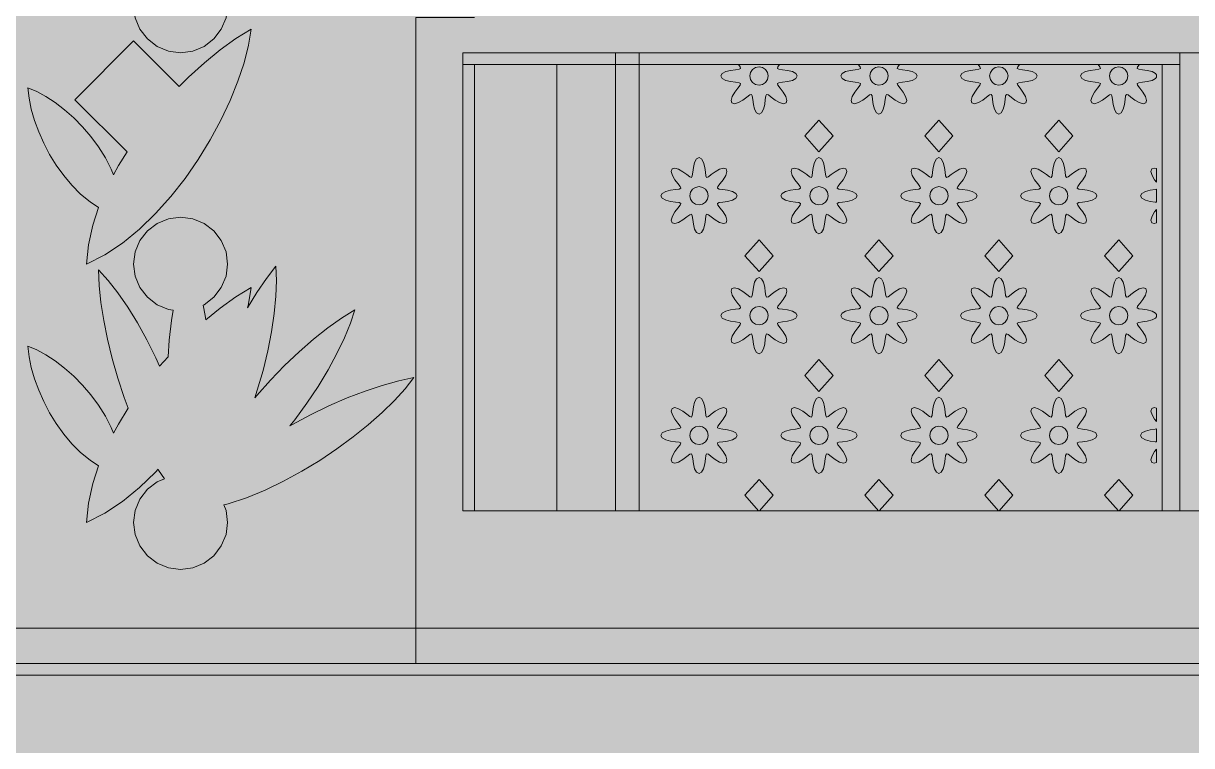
# Model space of a CAD drawing. Header units: millimetres. Extents: x -2000 to 16000, y -1200 to 12411.
# Drawn here: x 1460 to 2977, y 3527 to 4466 of the extents above; entities that cross this region are included whole.
import ezdxf

# ---------------------------------------------------------------- set-up
doc = ezdxf.new("R2010")
doc.units = ezdxf.units.MM
for name, color, linetype, lineweight, true_color in [('00_WHITE_BACKGROUND', 7, 'Continuous', 18, 0xffffff), ('02_CORNICES', 7, 'Continuous', 18, 0x000000), ('03_FRAMES_DOORS', 7, 'Continuous', 18, 0x000000), ('06_ORNAMENT', 7, 'Continuous', 18, 0x000000), ('07_RAILINGS', 7, 'Continuous', 18, 0x000000)]:
    doc.layers.add(name, color=color, linetype=linetype, lineweight=lineweight, true_color=true_color)

msp = doc.modelspace()

# ---------------------------------------------------------------- linework, layer by layer
at = {"layer": '00_WHITE_BACKGROUND', "lineweight": 18, "true_color": 0xffffff}
msp.add_solid([(-2000, -1200), (16000, -1200), (-2000, 12410.687), (16000, 12410.687)], dxfattribs=at)
at = {"layer": '02_CORNICES', "color": 7, "lineweight": 18, "true_color": 0x000000}
for points in [[(1389.313, 3679.3893), (1969.4656, 3679.3893), (3984.7328, 3679.3893), (4564.8855, 3679.3893)], [(5114.5038, 3633.5878), (5114.5038, 3618.3206), (854.9618, 3618.3206), (854.9618, 3633.5878)], [(1389.313, 3633.5878), (1969.4656, 3633.5878), (3984.7328, 3633.5878), (4564.8855, 3633.5878)]]:
    msp.add_lwpolyline(points, dxfattribs=at)
at = {"layer": '03_FRAMES_DOORS', "color": 7, "lineweight": 18, "true_color": 0x000000}
for points in [[(2045.8015, 4412.2137), (2045.8015, 3832.0611)], [(2152.6718, 4412.2137), (2152.6718, 3832.0611)], [(2388.4427, 4412.2137), (2259.542, 4412.2137)], [(2544.1679, 4412.2137), (2442.0916, 4412.2137)], [(2699.8931, 4412.2137), (2597.8168, 4412.2137)], [(2938.9313, 4412.2137), (2909.2672, 4412.2137), (2855.6183, 4412.2137), (2753.542, 4412.2137)], [(2961.8321, 4412.2137), (2938.9313, 4412.2137)], [(2938.9313, 4412.2137), (2938.9313, 3832.0611)]]:
    msp.add_lwpolyline(points, dxfattribs=at)
at = {"layer": '06_ORNAMENT', "color": 7, "lineweight": 18, "true_color": 0x000000}
for points in [[(1603.0534, 4488.5496), (1605.1298, 4472.7481), (1611.2366, 4458.0153), (1620.9466, 4445.374), (1633.5878, 4435.6641), (1648.3206, 4429.5573), (1664.1221, 4427.4809), (1679.9237, 4429.5573), (1694.6565, 4435.6641), (1707.2977, 4445.374), (1717.0076, 4458.0153), (1723.1145, 4472.7481), (1725.1908, 4488.5496), (1723.1145, 4504.3511), (1717.0076, 4519.084), (1707.2977, 4531.7252), (1694.6565, 4541.4351), (1679.9237, 4547.542), (1664.1221, 4549.6183), (1648.3206, 4547.542), (1633.5878, 4541.4351), (1620.9466, 4531.7252), (1611.2366, 4519.084), (1605.1298, 4504.3511)], [(1465.6489, 4381.6794), (1467.2977, 4368.229), (1470.2595, 4354.0916), (1474.458, 4339.5115), (1479.8473, 4324.7023), (1486.3664, 4309.8931), (1493.9847, 4295.2977), (1502.6412, 4281.1603), (1512.2748, 4267.7099), (1522.855, 4255.145), (1534.2901, 4243.7099), (1546.5649, 4233.6183), (1557.6794, 4226.3664), (1550.0458, 4203.5115), (1544.3817, 4177.8626), (1541.9847, 4152.6718), (1565.7252, 4164.8092), (1588.6718, 4180.0458), (1610.7176, 4198), (1631.7099, 4218.2595), (1651.542, 4240.4122), (1670.0611, 4264.0458), (1687.145, 4288.7786), (1702.687, 4314.1679), (1716.5191, 4339.8321), (1728.5191, 4365.374), (1738.5802, 4390.3664), (1746.5496, 4414.3969), (1752.3053, 4437.084), (1755.7252, 4458.0153), (1735.9847, 4445.8626), (1715.6489, 4431.2672), (1695.0229, 4414.458), (1674.4275, 4395.6794), (1662.3664, 4383.4351), (1603.0534, 4442.7481), (1526.7176, 4366.4122), (1594.5649, 4298.5649), (1583.4504, 4280.687), (1577.084, 4268.687), (1574.0458, 4276.2137), (1566.4275, 4291.0076), (1557.5267, 4305.1908), (1547.5878, 4318.6565), (1536.7786, 4331.2824), (1525.3282, 4342.9008), (1513.4504, 4353.4198), (1501.3282, 4362.6718), (1489.1908, 4370.5649), (1477.2214, 4376.9466)], [(2365.6489, 4397.2061), (2367.3435, 4394.0611), (2371.9695, 4391.5115), (2378.2748, 4389.8473), (2384.5954, 4388.9771), (2389.3282, 4388.3969), (2391.4351, 4387.3282), (2390.7023, 4385.084), (2387.771, 4381.3282), (2383.9084, 4376.2595), (2380.626, 4370.626), (2379.1603, 4365.542), (2380.1832, 4362.1221), (2383.6031, 4361.0992), (2388.687, 4362.5649), (2394.3206, 4365.8473), (2399.3893, 4369.6947), (2403.145, 4372.626), (2405.3893, 4373.3588), (2406.458, 4371.2672), (2407.0534, 4366.5344), (2407.9084, 4360.2137), (2409.5725, 4353.9084), (2412.1221, 4349.2824), (2415.2672, 4347.5878), (2418.4122, 4349.2824), (2420.9618, 4353.9084), (2422.626, 4360.2137), (2423.4809, 4366.5344), (2424.0763, 4371.2672), (2425.145, 4373.3588), (2427.3893, 4372.626), (2431.145, 4369.6947), (2436.2137, 4365.8473), (2441.8473, 4362.5649), (2446.9313, 4361.0992), (2450.3511, 4362.1221), (2451.374, 4365.542), (2449.9084, 4370.626), (2446.626, 4376.2595), (2442.7634, 4381.3282), (2439.8321, 4385.084), (2439.0992, 4387.3282), (2441.2061, 4388.3969), (2445.9389, 4388.9771), (2452.2595, 4389.8473), (2458.5649, 4391.5115), (2463.1908, 4394.0611), (2464.8855, 4397.2061), (2463.1908, 4400.3511), (2458.5649, 4402.9008), (2452.2595, 4404.5649), (2445.9389, 4405.4198), (2441.2061, 4406.0153), (2439.0992, 4407.084), (2439.8321, 4409.3282), (2442.0916, 4412.2137), (2388.4427, 4412.2137), (2390.7023, 4409.3282), (2391.4351, 4407.084), (2389.3282, 4406.0153), (2384.5954, 4405.4198), (2378.2748, 4404.5649), (2371.9695, 4402.9008), (2367.3435, 4400.3511)], [(2403.3588, 4397.2061), (2404.2595, 4392.6412), (2406.8397, 4388.7786), (2410.7176, 4386.1985), (2415.2672, 4385.2977), (2419.8168, 4386.1985), (2423.6947, 4388.7786), (2426.2748, 4392.6412), (2427.1756, 4397.2061), (2426.2748, 4401.7557), (2423.6947, 4405.6183), (2419.8168, 4408.1985), (2415.2672, 4409.1145), (2410.7176, 4408.1985), (2406.8397, 4405.6183), (2404.2595, 4401.7557)], [(2521.374, 4397.2061), (2523.0687, 4394.0611), (2527.6947, 4391.5115), (2534, 4389.8473), (2540.3206, 4388.9771), (2545.0534, 4388.3969), (2547.1603, 4387.3282), (2546.4275, 4385.084), (2543.4962, 4381.3282), (2539.6336, 4376.2595), (2536.3511, 4370.626), (2534.8855, 4365.542), (2535.9084, 4362.1221), (2539.3282, 4361.0992), (2544.4122, 4362.5649), (2550.0458, 4365.8473), (2555.1145, 4369.6947), (2558.8702, 4372.626), (2561.1145, 4373.3588), (2562.1832, 4371.2672), (2562.7786, 4366.5344), (2563.6336, 4360.2137), (2565.2977, 4353.9084), (2567.8473, 4349.2824), (2570.9924, 4347.5878), (2574.1374, 4349.2824), (2576.687, 4353.9084), (2578.3511, 4360.2137), (2579.2061, 4366.5344), (2579.8015, 4371.2672), (2580.8702, 4373.3588), (2583.1145, 4372.626), (2586.8702, 4369.6947), (2591.9389, 4365.8473), (2597.5725, 4362.5649), (2602.6565, 4361.0992), (2606.0763, 4362.1221), (2607.0992, 4365.542), (2605.6336, 4370.626), (2602.3511, 4376.2595), (2598.4885, 4381.3282), (2595.5573, 4385.084), (2594.8244, 4387.3282), (2596.9313, 4388.3969), (2601.6641, 4388.9771), (2607.9847, 4389.8473), (2614.2901, 4391.5115), (2618.916, 4394.0611), (2620.6107, 4397.2061), (2618.916, 4400.3511), (2614.2901, 4402.9008), (2607.9847, 4404.5649), (2601.6641, 4405.4198), (2596.9313, 4406.0153), (2594.8244, 4407.084), (2595.5573, 4409.3282), (2597.8168, 4412.2137), (2544.1679, 4412.2137), (2546.4275, 4409.3282), (2547.1603, 4407.084), (2545.0534, 4406.0153), (2540.3206, 4405.4198), (2534, 4404.5649), (2527.6947, 4402.9008), (2523.0687, 4400.3511)], [(2559.084, 4397.2061), (2559.9847, 4392.6412), (2562.5649, 4388.7786), (2566.4427, 4386.1985), (2570.9924, 4385.2977), (2575.542, 4386.1985), (2579.4198, 4388.7786), (2582, 4392.6412), (2582.9008, 4397.2061), (2582, 4401.7557), (2579.4198, 4405.6183), (2575.542, 4408.1985), (2570.9924, 4409.1145), (2566.4427, 4408.1985), (2562.5649, 4405.6183), (2559.9847, 4401.7557)], [(2677.0992, 4397.2061), (2678.7939, 4394.0611), (2683.4198, 4391.5115), (2689.7252, 4389.8473), (2696.0458, 4388.9771), (2700.7786, 4388.3969), (2702.8855, 4387.3282), (2702.1527, 4385.084), (2699.2214, 4381.3282), (2695.3588, 4376.2595), (2692.0763, 4370.626), (2690.6107, 4365.542), (2691.6336, 4362.1221), (2695.0534, 4361.0992), (2700.1374, 4362.5649), (2705.771, 4365.8473), (2710.8397, 4369.6947), (2714.5954, 4372.626), (2716.8397, 4373.3588), (2717.9084, 4371.2672), (2718.5038, 4366.5344), (2719.3588, 4360.2137), (2721.0229, 4353.9084), (2723.5725, 4349.2824), (2726.7176, 4347.5878), (2729.8626, 4349.2824), (2732.4122, 4353.9084), (2734.0763, 4360.2137), (2734.9313, 4366.5344), (2735.5267, 4371.2672), (2736.5954, 4373.3588), (2738.8397, 4372.626), (2742.5954, 4369.6947), (2747.6641, 4365.8473), (2753.2977, 4362.5649), (2758.3817, 4361.0992), (2761.8015, 4362.1221), (2762.8244, 4365.542), (2761.3588, 4370.626), (2758.0763, 4376.2595), (2754.2137, 4381.3282), (2751.2824, 4385.084), (2750.5496, 4387.3282), (2752.6565, 4388.3969), (2757.3893, 4388.9771), (2763.7099, 4389.8473), (2770.0153, 4391.5115), (2774.6412, 4394.0611), (2776.3359, 4397.2061), (2774.6412, 4400.3511), (2770.0153, 4402.9008), (2763.7099, 4404.5649), (2757.3893, 4405.4198), (2752.6565, 4406.0153), (2750.5496, 4407.084), (2751.2824, 4409.3282), (2753.542, 4412.2137), (2699.8931, 4412.2137), (2702.1527, 4409.3282), (2702.8855, 4407.084), (2700.7786, 4406.0153), (2696.0458, 4405.4198), (2689.7252, 4404.5649), (2683.4198, 4402.9008), (2678.7939, 4400.3511)], [(2714.8092, 4397.2061), (2715.7099, 4392.6412), (2718.2901, 4388.7786), (2722.1679, 4386.1985), (2726.7176, 4385.2977), (2731.2672, 4386.1985), (2735.145, 4388.7786), (2737.7252, 4392.6412), (2738.626, 4397.2061), (2737.7252, 4401.7557), (2735.145, 4405.6183), (2731.2672, 4408.1985), (2726.7176, 4409.1145), (2722.1679, 4408.1985), (2718.2901, 4405.6183), (2715.7099, 4401.7557)], [(2870.5344, 4397.2061), (2871.4351, 4392.6412), (2874.0153, 4388.7786), (2877.8931, 4386.1985), (2882.4427, 4385.2977), (2886.9924, 4386.1985), (2890.8702, 4388.7786), (2893.4504, 4392.6412), (2894.3511, 4397.2061), (2893.4504, 4401.7557), (2890.8702, 4405.6183), (2886.9924, 4408.1985), (2882.4427, 4409.1145), (2877.8931, 4408.1985), (2874.0153, 4405.6183), (2871.4351, 4401.7557)], [(2474.8092, 4319.3435), (2493.1298, 4298.7328), (2511.4504, 4319.3435), (2493.1298, 4339.9542)], [(2630.5344, 4319.3435), (2648.855, 4298.7328), (2667.1756, 4319.3435), (2648.855, 4339.9542)], [(2786.2595, 4319.3435), (2804.5802, 4298.7328), (2822.9008, 4319.3435), (2804.5802, 4339.9542)], [(2287.7863, 4241.4809), (2289.4809, 4238.3359), (2294.1069, 4235.7863), (2300.4122, 4234.1221), (2306.7328, 4233.2519), (2311.4656, 4232.6718), (2313.5725, 4231.6031), (2312.8397, 4229.3588), (2309.9084, 4225.6031), (2306.0458, 4220.5344), (2302.7634, 4214.9008), (2301.2977, 4209.8168), (2302.3206, 4206.3969), (2305.7405, 4205.374), (2310.8244, 4206.8397), (2316.458, 4210.1221), (2321.5267, 4213.9695), (2325.2824, 4216.9008), (2327.5267, 4217.6336), (2328.5954, 4215.542), (2329.1908, 4210.8092), (2330.0458, 4204.4885), (2331.7099, 4198.1832), (2334.2595, 4193.5573), (2337.4046, 4191.8626), (2340.5496, 4193.5573), (2343.0992, 4198.1832), (2344.7634, 4204.4885), (2345.6183, 4210.8092), (2346.2137, 4215.542), (2347.2824, 4217.6336), (2349.5267, 4216.9008), (2353.2824, 4213.9695), (2358.3511, 4210.1221), (2363.9847, 4206.8397), (2369.0687, 4205.374), (2372.4885, 4206.3969), (2373.5115, 4209.8168), (2372.0458, 4214.9008), (2368.7634, 4220.5344), (2364.9008, 4225.6031), (2361.9695, 4229.3588), (2361.2366, 4231.6031), (2363.3435, 4232.6718), (2368.0763, 4233.2519), (2374.3969, 4234.1221), (2380.7023, 4235.7863), (2385.3282, 4238.3359), (2387.0229, 4241.4809), (2385.3282, 4244.626), (2380.7023, 4247.1756), (2374.3969, 4248.8397), (2368.0763, 4249.6947), (2363.3435, 4250.2901), (2361.2366, 4251.3588), (2361.9695, 4253.6031), (2364.9008, 4257.3588), (2368.7634, 4262.4275), (2372.0458, 4268.0611), (2373.5115, 4273.145), (2372.4885, 4276.5649), (2369.0687, 4277.5878), (2363.9847, 4276.1221), (2358.3511, 4272.8397), (2353.2824, 4268.9771), (2349.5267, 4266.0458), (2347.2824, 4265.313), (2346.2137, 4267.4198), (2345.6183, 4272.1527), (2344.7634, 4278.458), (2343.0992, 4284.7634), (2340.5496, 4289.4046), (2337.4046, 4291.0992), (2334.2595, 4289.4046), (2331.7099, 4284.7634), (2330.0458, 4278.458), (2329.1908, 4272.1527), (2328.5954, 4267.4198), (2327.5267, 4265.313), (2325.2824, 4266.0458), (2321.5267, 4268.9771), (2316.458, 4272.8397), (2310.8244, 4276.1221), (2305.7405, 4277.5878), (2302.3206, 4276.5649), (2301.2977, 4273.145), (2302.7634, 4268.0611), (2306.0458, 4262.4275), (2309.9084, 4257.3588), (2312.8397, 4253.6031), (2313.5725, 4251.3588), (2311.4656, 4250.2901), (2306.7328, 4249.6947), (2300.4122, 4248.8397), (2294.1069, 4247.1756), (2289.4809, 4244.626)], [(2443.5115, 4241.4809), (2445.2061, 4238.3359), (2449.8321, 4235.7863), (2456.1374, 4234.1221), (2462.458, 4233.2519), (2467.1908, 4232.6718), (2469.2977, 4231.6031), (2468.5649, 4229.3588), (2465.6336, 4225.6031), (2461.771, 4220.5344), (2458.4885, 4214.9008), (2457.0229, 4209.8168), (2458.0458, 4206.3969), (2461.4656, 4205.374), (2466.5496, 4206.8397), (2472.1832, 4210.1221), (2477.2519, 4213.9695), (2481.0076, 4216.9008), (2483.2519, 4217.6336), (2484.3206, 4215.542), (2484.916, 4210.8092), (2485.771, 4204.4885), (2487.4351, 4198.1832), (2489.9847, 4193.5573), (2493.1298, 4191.8626), (2496.2748, 4193.5573), (2498.8244, 4198.1832), (2500.4885, 4204.4885), (2501.3435, 4210.8092), (2501.9389, 4215.542), (2503.0076, 4217.6336), (2505.2519, 4216.9008), (2509.0076, 4213.9695), (2514.0763, 4210.1221), (2519.7099, 4206.8397), (2524.7939, 4205.374), (2528.2137, 4206.3969), (2529.2366, 4209.8168), (2527.771, 4214.9008), (2524.4885, 4220.5344), (2520.626, 4225.6031), (2517.6947, 4229.3588), (2516.9618, 4231.6031), (2519.0687, 4232.6718), (2523.8015, 4233.2519), (2530.1221, 4234.1221), (2536.4275, 4235.7863), (2541.0534, 4238.3359), (2542.7481, 4241.4809), (2541.0534, 4244.626), (2536.4275, 4247.1756), (2530.1221, 4248.8397), (2523.8015, 4249.6947), (2519.0687, 4250.2901), (2516.9618, 4251.3588), (2517.6947, 4253.6031), (2520.626, 4257.3588), (2524.4885, 4262.4275), (2527.771, 4268.0611), (2529.2366, 4273.145), (2528.2137, 4276.5649), (2524.7939, 4277.5878), (2519.7099, 4276.1221), (2514.0763, 4272.8397), (2509.0076, 4268.9771), (2505.2519, 4266.0458), (2503.0076, 4265.313), (2501.9389, 4267.4198), (2501.3435, 4272.1527), (2500.4885, 4278.458), (2498.8244, 4284.7634), (2496.2748, 4289.4046), (2493.1298, 4291.0992), (2489.9847, 4289.4046), (2487.4351, 4284.7634), (2485.771, 4278.458), (2484.916, 4272.1527), (2484.3206, 4267.4198), (2483.2519, 4265.313), (2481.0076, 4266.0458), (2477.2519, 4268.9771), (2472.1832, 4272.8397), (2466.5496, 4276.1221), (2461.4656, 4277.5878), (2458.0458, 4276.5649), (2457.0229, 4273.145), (2458.4885, 4268.0611), (2461.771, 4262.4275), (2465.6336, 4257.3588), (2468.5649, 4253.6031), (2469.2977, 4251.3588), (2467.1908, 4250.2901), (2462.458, 4249.6947), (2456.1374, 4248.8397), (2449.8321, 4247.1756), (2445.2061, 4244.626)], [(2599.2366, 4241.4809), (2600.9313, 4238.3359), (2605.5573, 4235.7863), (2611.8626, 4234.1221), (2618.1832, 4233.2519), (2622.916, 4232.6718), (2625.0229, 4231.6031), (2624.2901, 4229.3588), (2621.3588, 4225.6031), (2617.4962, 4220.5344), (2614.2137, 4214.9008), (2612.7481, 4209.8168), (2613.771, 4206.3969), (2617.1908, 4205.374), (2622.2748, 4206.8397), (2627.9084, 4210.1221), (2632.9771, 4213.9695), (2636.7328, 4216.9008), (2638.9771, 4217.6336), (2640.0458, 4215.542), (2640.6412, 4210.8092), (2641.4962, 4204.4885), (2643.1603, 4198.1832), (2645.7099, 4193.5573), (2648.855, 4191.8626), (2652, 4193.5573), (2654.5496, 4198.1832), (2656.2137, 4204.4885), (2657.0687, 4210.8092), (2657.6641, 4215.542), (2658.7328, 4217.6336), (2660.9771, 4216.9008), (2664.7328, 4213.9695), (2669.8015, 4210.1221), (2675.4351, 4206.8397), (2680.5191, 4205.374), (2683.9389, 4206.3969), (2684.9618, 4209.8168), (2683.4962, 4214.9008), (2680.2137, 4220.5344), (2676.3511, 4225.6031), (2673.4198, 4229.3588), (2672.687, 4231.6031), (2674.7939, 4232.6718), (2679.5267, 4233.2519), (2685.8473, 4234.1221), (2692.1527, 4235.7863), (2696.7786, 4238.3359), (2698.4733, 4241.4809), (2696.7786, 4244.626), (2692.1527, 4247.1756), (2685.8473, 4248.8397), (2679.5267, 4249.6947), (2674.7939, 4250.2901), (2672.687, 4251.3588), (2673.4198, 4253.6031), (2676.3511, 4257.3588), (2680.2137, 4262.4275), (2683.4962, 4268.0611), (2684.9618, 4273.145), (2683.9389, 4276.5649), (2680.5191, 4277.5878), (2675.4351, 4276.1221), (2669.8015, 4272.8397), (2664.7328, 4268.9771), (2660.9771, 4266.0458), (2658.7328, 4265.313), (2657.6641, 4267.4198), (2657.0687, 4272.1527), (2656.2137, 4278.458), (2654.5496, 4284.7634), (2652, 4289.4046), (2648.855, 4291.0992), (2645.7099, 4289.4046), (2643.1603, 4284.7634), (2641.4962, 4278.458), (2640.6412, 4272.1527), (2640.0458, 4267.4198), (2638.9771, 4265.313), (2636.7328, 4266.0458), (2632.9771, 4268.9771), (2627.9084, 4272.8397), (2622.2748, 4276.1221), (2617.1908, 4277.5878), (2613.771, 4276.5649), (2612.7481, 4273.145), (2614.2137, 4268.0611), (2617.4962, 4262.4275), (2621.3588, 4257.3588), (2624.2901, 4253.6031), (2625.0229, 4251.3588), (2622.916, 4250.2901), (2618.1832, 4249.6947), (2611.8626, 4248.8397), (2605.5573, 4247.1756), (2600.9313, 4244.626)], [(2754.9618, 4241.4809), (2756.6565, 4238.3359), (2761.2824, 4235.7863), (2767.5878, 4234.1221), (2773.9084, 4233.2519), (2778.6412, 4232.6718), (2780.7481, 4231.6031), (2780.0153, 4229.3588), (2777.084, 4225.6031), (2773.2214, 4220.5344), (2769.9389, 4214.9008), (2768.4733, 4209.8168), (2769.4962, 4206.3969), (2772.916, 4205.374), (2778, 4206.8397), (2783.6336, 4210.1221), (2788.7023, 4213.9695), (2792.458, 4216.9008), (2794.7023, 4217.6336), (2795.771, 4215.542), (2796.3664, 4210.8092), (2797.2214, 4204.4885), (2798.8855, 4198.1832), (2801.4351, 4193.5573), (2804.5802, 4191.8626), (2807.7252, 4193.5573), (2810.2748, 4198.1832), (2811.9389, 4204.4885), (2812.7939, 4210.8092), (2813.3893, 4215.542), (2814.458, 4217.6336), (2816.7023, 4216.9008), (2820.458, 4213.9695), (2825.5267, 4210.1221), (2831.1603, 4206.8397), (2836.2443, 4205.374), (2839.6641, 4206.3969), (2840.687, 4209.8168), (2839.2214, 4214.9008), (2835.9389, 4220.5344), (2832.0763, 4225.6031), (2829.145, 4229.3588), (2828.4122, 4231.6031), (2830.5191, 4232.6718), (2835.2519, 4233.2519), (2841.5725, 4234.1221), (2847.8779, 4235.7863), (2852.5038, 4238.3359), (2854.1985, 4241.4809), (2852.5038, 4244.626), (2847.8779, 4247.1756), (2841.5725, 4248.8397), (2835.2519, 4249.6947), (2830.5191, 4250.2901), (2828.4122, 4251.3588), (2829.145, 4253.6031), (2832.0763, 4257.3588), (2835.9389, 4262.4275), (2839.2214, 4268.0611), (2840.687, 4273.145), (2839.6641, 4276.5649), (2836.2443, 4277.5878), (2831.1603, 4276.1221), (2825.5267, 4272.8397), (2820.458, 4268.9771), (2816.7023, 4266.0458), (2814.458, 4265.313), (2813.3893, 4267.4198), (2812.7939, 4272.1527), (2811.9389, 4278.458), (2810.2748, 4284.7634), (2807.7252, 4289.4046), (2804.5802, 4291.0992), (2801.4351, 4289.4046), (2798.8855, 4284.7634), (2797.2214, 4278.458), (2796.3664, 4272.1527), (2795.771, 4267.4198), (2794.7023, 4265.313), (2792.458, 4266.0458), (2788.7023, 4268.9771), (2783.6336, 4272.8397), (2778, 4276.1221), (2772.916, 4277.5878), (2769.4962, 4276.5649), (2768.4733, 4273.145), (2769.9389, 4268.0611), (2773.2214, 4262.4275), (2777.084, 4257.3588), (2780.0153, 4253.6031), (2780.7481, 4251.3588), (2778.6412, 4250.2901), (2773.9084, 4249.6947), (2767.5878, 4248.8397), (2761.2824, 4247.1756), (2756.6565, 4244.626)], [(2924.1985, 4273.145), (2925.6641, 4268.0611), (2928.9466, 4262.4275), (2931.2977, 4259.3435), (2931.2977, 4276.8244), (2928.6412, 4277.5878), (2925.2214, 4276.5649)], [(2325.4962, 4241.4809), (2326.3969, 4236.916), (2328.9771, 4233.0534), (2332.855, 4230.4733), (2337.4046, 4229.5725), (2341.9542, 4230.4733), (2345.8321, 4233.0534), (2348.4122, 4236.916), (2349.313, 4241.4809), (2348.4122, 4246.0305), (2345.8321, 4249.8931), (2341.9542, 4252.4733), (2337.4046, 4253.3893), (2332.855, 4252.4733), (2328.9771, 4249.8931), (2326.3969, 4246.0305)], [(2481.2214, 4241.4809), (2482.1221, 4236.916), (2484.7023, 4233.0534), (2488.5802, 4230.4733), (2493.1298, 4229.5725), (2497.6794, 4230.4733), (2501.5573, 4233.0534), (2504.1374, 4236.916), (2505.0382, 4241.4809), (2504.1374, 4246.0305), (2501.5573, 4249.8931), (2497.6794, 4252.4733), (2493.1298, 4253.3893), (2488.5802, 4252.4733), (2484.7023, 4249.8931), (2482.1221, 4246.0305)], [(2636.9466, 4241.4809), (2637.8473, 4236.916), (2640.4275, 4233.0534), (2644.3053, 4230.4733), (2648.855, 4229.5725), (2653.4046, 4230.4733), (2657.2824, 4233.0534), (2659.8626, 4236.916), (2660.7634, 4241.4809), (2659.8626, 4246.0305), (2657.2824, 4249.8931), (2653.4046, 4252.4733), (2648.855, 4253.3893), (2644.3053, 4252.4733), (2640.4275, 4249.8931), (2637.8473, 4246.0305)], [(2792.6718, 4241.4809), (2793.5725, 4236.916), (2796.1527, 4233.0534), (2800.0305, 4230.4733), (2804.5802, 4229.5725), (2809.1298, 4230.4733), (2813.0076, 4233.0534), (2815.5878, 4236.916), (2816.4885, 4241.4809), (2815.5878, 4246.0305), (2813.0076, 4249.8931), (2809.1298, 4252.4733), (2804.5802, 4253.3893), (2800.0305, 4252.4733), (2796.1527, 4249.8931), (2793.5725, 4246.0305)], [(2910.687, 4241.4809), (2912.3817, 4238.3359), (2917.0076, 4235.7863), (2923.313, 4234.1221), (2929.6336, 4233.2519), (2931.2977, 4233.0534), (2931.2977, 4249.9084), (2929.6336, 4249.6947), (2923.313, 4248.8397), (2917.0076, 4247.1756), (2912.3817, 4244.626)], [(2924.1985, 4209.8168), (2925.2214, 4206.3969), (2928.6412, 4205.374), (2931.2977, 4206.1374), (2931.2977, 4223.6183), (2928.9466, 4220.5344), (2925.6641, 4214.9008)], [(1465.6489, 4045.8015), (1467.2977, 4032.3511), (1470.2595, 4018.2137), (1474.458, 4003.6336), (1479.8473, 3988.8244), (1486.3664, 3974.0153), (1493.9847, 3959.4198), (1502.6412, 3945.2824), (1512.2748, 3931.8321), (1522.855, 3919.2672), (1534.2901, 3907.8321), (1546.5649, 3897.7405), (1557.6794, 3890.4885), (1550.0458, 3867.6336), (1544.3817, 3841.9847), (1541.9847, 3816.7939), (1565.7252, 3828.9313), (1588.6718, 3844.1679), (1610.7176, 3862.1221), (1631.7099, 3882.3817), (1634.9771, 3886.0305), (1635.5725, 3885.0076), (1643.3435, 3873.7252), (1633.5878, 3869.6794), (1620.9466, 3859.9695), (1611.2366, 3847.3282), (1605.1298, 3832.5954), (1603.0534, 3816.7939), (1605.1298, 3800.9924), (1611.2366, 3786.2595), (1620.9466, 3773.6183), (1633.5878, 3763.9084), (1648.3206, 3757.8015), (1664.1221, 3755.7252), (1679.9237, 3757.8015), (1694.6565, 3763.9084), (1707.2977, 3773.6183), (1717.0076, 3786.2595), (1723.1145, 3800.9924), (1725.1908, 3816.7939), (1723.1145, 3832.5954), (1720.1374, 3839.7557), (1725.6794, 3841.1145), (1749.6641, 3849.0687), (1773.8321, 3858.9618), (1797.9237, 3870.5038), (1821.6794, 3883.4351), (1844.8244, 3897.5115), (1867.084, 3912.4427), (1888.1985, 3927.9695), (1907.9084, 3943.8168), (1925.9237, 3959.7405), (1941.9847, 3975.4504), (1955.8321, 3990.7023), (1967.2061, 4005.2061), (1947.3893, 4000.9618), (1926.0916, 3995.0534), (1903.6489, 3987.6031), (1880.4122, 3978.7023), (1856.7176, 3968.458), (1832.9008, 3956.9466), (1809.3282, 3944.3053), (1806, 3942.3206), (1812.3511, 3950.2748), (1828.1374, 3971.9237), (1842.6565, 3993.7557), (1855.7252, 4015.4046), (1867.1908, 4036.5344), (1876.9008, 4056.8092), (1884.687, 4075.8779), (1890.3817, 4093.4046), (1873.2214, 4082.6107), (1855.2366, 4069.771), (1836.7176, 4055.0687), (1817.9389, 4038.7481), (1799.1908, 4020.9924), (1780.7634, 4002.0153), (1762.9618, 3982.0458), (1760.5191, 3979.0534), (1763.7557, 3988.687), (1771.1603, 4014.458), (1777.313, 4039.9389), (1782.1679, 4064.7481), (1785.6947, 4088.5344), (1787.8626, 4110.9008), (1788.626, 4131.4809), (1787.9695, 4149.9084), (1775.5573, 4133.8931), (1763.0687, 4115.6489), (1750.9771, 4095.9389), (1752.3053, 4101.2061), (1755.7252, 4122.1374), (1735.9847, 4109.9847), (1715.6489, 4095.3893), (1697.0382, 4080.229), (1696.1527, 4085.8931), (1693.4046, 4099.2672), (1694.6565, 4099.7863), (1707.2977, 4109.4962), (1717.0076, 4122.1374), (1723.1145, 4136.8702), (1725.1908, 4152.6718), (1723.1145, 4168.4733), (1717.0076, 4183.2061), (1707.2977, 4195.8473), (1694.6565, 4205.5573), (1679.9237, 4211.6641), (1664.1221, 4213.7405), (1648.3206, 4211.6641), (1633.5878, 4205.5573), (1620.9466, 4195.8473), (1611.2366, 4183.2061), (1605.1298, 4168.4733), (1603.0534, 4152.6718), (1605.1298, 4136.8702), (1611.2366, 4122.1374), (1620.9466, 4109.4962), (1633.5878, 4099.7863), (1648.3206, 4093.6794), (1654.3206, 4092.9008), (1652.2137, 4079.3893), (1649.313, 4053.7405), (1647.771, 4032.0305), (1636.9313, 4019.8168), (1632.0763, 4030.687), (1620.3664, 4054.1374), (1608.0916, 4076.2443), (1595.4656, 4096.7176), (1582.7176, 4115.2214), (1570.0458, 4131.4504), (1557.6794, 4145.1145), (1558.5038, 4124.8702), (1560.687, 4102.8702), (1564.229, 4079.4962), (1569.0382, 4055.084), (1575.1145, 4029.9847), (1582.4122, 4004.5649), (1590.8702, 3979.1756), (1596.1832, 3965.2977), (1583.4504, 3944.8092), (1577.084, 3932.8092), (1574.0458, 3940.3359), (1566.4275, 3955.1298), (1557.5267, 3969.313), (1547.5878, 3982.7786), (1536.7786, 3995.4046), (1525.3282, 4007.0229), (1513.4504, 4017.542), (1501.3282, 4026.7939), (1489.1908, 4034.687), (1477.2214, 4041.0687)], [(2396.9466, 4163.6183), (2415.2672, 4143.0076), (2433.5878, 4163.6183), (2415.2672, 4184.229)], [(2552.6718, 4163.6183), (2570.9924, 4143.0076), (2589.313, 4163.6183), (2570.9924, 4184.229)], [(2708.3969, 4163.6183), (2726.7176, 4143.0076), (2745.0382, 4163.6183), (2726.7176, 4184.229)], [(2864.1221, 4163.6183), (2882.4427, 4143.0076), (2900.7634, 4163.6183), (2882.4427, 4184.229)], [(2365.6489, 4085.7557), (2367.3435, 4082.6107), (2371.9695, 4080.0611), (2378.2748, 4078.3969), (2384.5954, 4077.5267), (2389.3282, 4076.9466), (2391.4351, 4075.8779), (2390.7023, 4073.6336), (2387.771, 4069.8779), (2383.9084, 4064.8092), (2380.626, 4059.1756), (2379.1603, 4054.0916), (2380.1832, 4050.6718), (2383.6031, 4049.6489), (2388.687, 4051.1145), (2394.3206, 4054.3969), (2399.3893, 4058.2595), (2403.145, 4061.1756), (2405.3893, 4061.9084), (2406.458, 4059.8168), (2407.0534, 4055.084), (2407.9084, 4048.7634), (2409.5725, 4042.458), (2412.1221, 4037.8321), (2415.2672, 4036.1374), (2418.4122, 4037.8321), (2420.9618, 4042.458), (2422.626, 4048.7634), (2423.4809, 4055.084), (2424.0763, 4059.8168), (2425.145, 4061.9084), (2427.3893, 4061.1756), (2431.145, 4058.2595), (2436.2137, 4054.3969), (2441.8473, 4051.1145), (2446.9313, 4049.6489), (2450.3511, 4050.6718), (2451.374, 4054.0916), (2449.9084, 4059.1756), (2446.626, 4064.8092), (2442.7634, 4069.8779), (2439.8321, 4073.6336), (2439.0992, 4075.8779), (2441.2061, 4076.9466), (2445.9389, 4077.5267), (2452.2595, 4078.3969), (2458.5649, 4080.0611), (2463.1908, 4082.6107), (2464.8855, 4085.7557), (2463.1908, 4088.9008), (2458.5649, 4091.4504), (2452.2595, 4093.1145), (2445.9389, 4093.9695), (2441.2061, 4094.5649), (2439.0992, 4095.6336), (2439.8321, 4097.8779), (2442.7634, 4101.6336), (2446.626, 4106.7023), (2449.9084, 4112.3359), (2451.374, 4117.4198), (2450.3511, 4120.8397), (2446.9313, 4121.8626), (2441.8473, 4120.3969), (2436.2137, 4117.1145), (2431.145, 4113.2519), (2427.3893, 4110.3206), (2425.145, 4109.5878), (2424.0763, 4111.6947), (2423.4809, 4116.4275), (2422.626, 4122.7328), (2420.9618, 4129.0382), (2418.4122, 4133.6794), (2415.2672, 4135.374), (2412.1221, 4133.6794), (2409.5725, 4129.0382), (2407.9084, 4122.7328), (2407.0534, 4116.4275), (2406.458, 4111.6947), (2405.3893, 4109.5878), (2403.145, 4110.3206), (2399.3893, 4113.2519), (2394.3206, 4117.1145), (2388.687, 4120.3969), (2383.6031, 4121.8626), (2380.1832, 4120.8397), (2379.1603, 4117.4198), (2380.626, 4112.3359), (2383.9084, 4106.7023), (2387.771, 4101.6336), (2390.7023, 4097.8779), (2391.4351, 4095.6336), (2389.3282, 4094.5649), (2384.5954, 4093.9695), (2378.2748, 4093.1145), (2371.9695, 4091.4504), (2367.3435, 4088.9008)], [(2521.374, 4085.7557), (2523.0687, 4082.6107), (2527.6947, 4080.0611), (2534, 4078.3969), (2540.3206, 4077.5267), (2545.0534, 4076.9466), (2547.1603, 4075.8779), (2546.4275, 4073.6336), (2543.4962, 4069.8779), (2539.6336, 4064.8092), (2536.3511, 4059.1756), (2534.8855, 4054.0916), (2535.9084, 4050.6718), (2539.3282, 4049.6489), (2544.4122, 4051.1145), (2550.0458, 4054.3969), (2555.1145, 4058.2595), (2558.8702, 4061.1756), (2561.1145, 4061.9084), (2562.1832, 4059.8168), (2562.7786, 4055.084), (2563.6336, 4048.7634), (2565.2977, 4042.458), (2567.8473, 4037.8321), (2570.9924, 4036.1374), (2574.1374, 4037.8321), (2576.687, 4042.458), (2578.3511, 4048.7634), (2579.2061, 4055.084), (2579.8015, 4059.8168), (2580.8702, 4061.9084), (2583.1145, 4061.1756), (2586.8702, 4058.2595), (2591.9389, 4054.3969), (2597.5725, 4051.1145), (2602.6565, 4049.6489), (2606.0763, 4050.6718), (2607.0992, 4054.0916), (2605.6336, 4059.1756), (2602.3511, 4064.8092), (2598.4885, 4069.8779), (2595.5573, 4073.6336), (2594.8244, 4075.8779), (2596.9313, 4076.9466), (2601.6641, 4077.5267), (2607.9847, 4078.3969), (2614.2901, 4080.0611), (2618.916, 4082.6107), (2620.6107, 4085.7557), (2618.916, 4088.9008), (2614.2901, 4091.4504), (2607.9847, 4093.1145), (2601.6641, 4093.9695), (2596.9313, 4094.5649), (2594.8244, 4095.6336), (2595.5573, 4097.8779), (2598.4885, 4101.6336), (2602.3511, 4106.7023), (2605.6336, 4112.3359), (2607.0992, 4117.4198), (2606.0763, 4120.8397), (2602.6565, 4121.8626), (2597.5725, 4120.3969), (2591.9389, 4117.1145), (2586.8702, 4113.2519), (2583.1145, 4110.3206), (2580.8702, 4109.5878), (2579.8015, 4111.6947), (2579.2061, 4116.4275), (2578.3511, 4122.7328), (2576.687, 4129.0382), (2574.1374, 4133.6794), (2570.9924, 4135.374), (2567.8473, 4133.6794), (2565.2977, 4129.0382), (2563.6336, 4122.7328), (2562.7786, 4116.4275), (2562.1832, 4111.6947), (2561.1145, 4109.5878), (2558.8702, 4110.3206), (2555.1145, 4113.2519), (2550.0458, 4117.1145), (2544.4122, 4120.3969), (2539.3282, 4121.8626), (2535.9084, 4120.8397), (2534.8855, 4117.4198), (2536.3511, 4112.3359), (2539.6336, 4106.7023), (2543.4962, 4101.6336), (2546.4275, 4097.8779), (2547.1603, 4095.6336), (2545.0534, 4094.5649), (2540.3206, 4093.9695), (2534, 4093.1145), (2527.6947, 4091.4504), (2523.0687, 4088.9008)], [(2677.0992, 4085.7557), (2678.7939, 4082.6107), (2683.4198, 4080.0611), (2689.7252, 4078.3969), (2696.0458, 4077.5267), (2700.7786, 4076.9466), (2702.8855, 4075.8779), (2702.1527, 4073.6336), (2699.2214, 4069.8779), (2695.3588, 4064.8092), (2692.0763, 4059.1756), (2690.6107, 4054.0916), (2691.6336, 4050.6718), (2695.0534, 4049.6489), (2700.1374, 4051.1145), (2705.771, 4054.3969), (2710.8397, 4058.2595), (2714.5954, 4061.1756), (2716.8397, 4061.9084), (2717.9084, 4059.8168), (2718.5038, 4055.084), (2719.3588, 4048.7634), (2721.0229, 4042.458), (2723.5725, 4037.8321), (2726.7176, 4036.1374), (2729.8626, 4037.8321), (2732.4122, 4042.458), (2734.0763, 4048.7634), (2734.9313, 4055.084), (2735.5267, 4059.8168), (2736.5954, 4061.9084), (2738.8397, 4061.1756), (2742.5954, 4058.2595), (2747.6641, 4054.3969), (2753.2977, 4051.1145), (2758.3817, 4049.6489), (2761.8015, 4050.6718), (2762.8244, 4054.0916), (2761.3588, 4059.1756), (2758.0763, 4064.8092), (2754.2137, 4069.8779), (2751.2824, 4073.6336), (2750.5496, 4075.8779), (2752.6565, 4076.9466), (2757.3893, 4077.5267), (2763.7099, 4078.3969), (2770.0153, 4080.0611), (2774.6412, 4082.6107), (2776.3359, 4085.7557), (2774.6412, 4088.9008), (2770.0153, 4091.4504), (2763.7099, 4093.1145), (2757.3893, 4093.9695), (2752.6565, 4094.5649), (2750.5496, 4095.6336), (2751.2824, 4097.8779), (2754.2137, 4101.6336), (2758.0763, 4106.7023), (2761.3588, 4112.3359), (2762.8244, 4117.4198), (2761.8015, 4120.8397), (2758.3817, 4121.8626), (2753.2977, 4120.3969), (2747.6641, 4117.1145), (2742.5954, 4113.2519), (2738.8397, 4110.3206), (2736.5954, 4109.5878), (2735.5267, 4111.6947), (2734.9313, 4116.4275), (2734.0763, 4122.7328), (2732.4122, 4129.0382), (2729.8626, 4133.6794), (2726.7176, 4135.374), (2723.5725, 4133.6794), (2721.0229, 4129.0382), (2719.3588, 4122.7328), (2718.5038, 4116.4275), (2717.9084, 4111.6947), (2716.8397, 4109.5878), (2714.5954, 4110.3206), (2710.8397, 4113.2519), (2705.771, 4117.1145), (2700.1374, 4120.3969), (2695.0534, 4121.8626), (2691.6336, 4120.8397), (2690.6107, 4117.4198), (2692.0763, 4112.3359), (2695.3588, 4106.7023), (2699.2214, 4101.6336), (2702.1527, 4097.8779), (2702.8855, 4095.6336), (2700.7786, 4094.5649), (2696.0458, 4093.9695), (2689.7252, 4093.1145), (2683.4198, 4091.4504), (2678.7939, 4088.9008)], [(2832.8244, 4085.7557), (2834.5191, 4082.6107), (2839.145, 4080.0611), (2845.4504, 4078.3969), (2851.771, 4077.5267), (2856.5038, 4076.9466), (2858.6107, 4075.8779), (2857.8779, 4073.6336), (2854.9466, 4069.8779), (2851.084, 4064.8092), (2847.8015, 4059.1756), (2846.3359, 4054.0916), (2847.3588, 4050.6718), (2850.7786, 4049.6489), (2855.8626, 4051.1145), (2861.4962, 4054.3969), (2866.5649, 4058.2595), (2870.3206, 4061.1756), (2872.5649, 4061.9084), (2873.6336, 4059.8168), (2874.229, 4055.084), (2875.084, 4048.7634), (2876.7481, 4042.458), (2879.2977, 4037.8321), (2882.4427, 4036.1374), (2885.5878, 4037.8321), (2888.1374, 4042.458), (2889.8015, 4048.7634), (2890.6565, 4055.084), (2891.2519, 4059.8168), (2892.3206, 4061.9084), (2894.5649, 4061.1756), (2898.3206, 4058.2595), (2903.3893, 4054.3969), (2909.0229, 4051.1145), (2914.1069, 4049.6489), (2917.5267, 4050.6718), (2918.5496, 4054.0916), (2917.084, 4059.1756), (2913.8015, 4064.8092), (2909.9389, 4069.8779), (2907.0076, 4073.6336), (2906.2748, 4075.8779), (2908.3817, 4076.9466), (2913.1145, 4077.5267), (2919.4351, 4078.3969), (2925.7405, 4080.0611), (2930.3664, 4082.6107), (2931.2977, 4084.3359), (2931.2977, 4087.1603), (2930.3664, 4088.9008), (2925.7405, 4091.4504), (2919.4351, 4093.1145), (2913.1145, 4093.9695), (2908.3817, 4094.5649), (2906.2748, 4095.6336), (2907.0076, 4097.8779), (2909.9389, 4101.6336), (2913.8015, 4106.7023), (2917.084, 4112.3359), (2918.5496, 4117.4198), (2917.5267, 4120.8397), (2914.1069, 4121.8626), (2909.0229, 4120.3969), (2903.3893, 4117.1145), (2898.3206, 4113.2519), (2894.5649, 4110.3206), (2892.3206, 4109.5878), (2891.2519, 4111.6947), (2890.6565, 4116.4275), (2889.8015, 4122.7328), (2888.1374, 4129.0382), (2885.5878, 4133.6794), (2882.4427, 4135.374), (2879.2977, 4133.6794), (2876.7481, 4129.0382), (2875.084, 4122.7328), (2874.229, 4116.4275), (2873.6336, 4111.6947), (2872.5649, 4109.5878), (2870.3206, 4110.3206), (2866.5649, 4113.2519), (2861.4962, 4117.1145), (2855.8626, 4120.3969), (2850.7786, 4121.8626), (2847.3588, 4120.8397), (2846.3359, 4117.4198), (2847.8015, 4112.3359), (2851.084, 4106.7023), (2854.9466, 4101.6336), (2857.8779, 4097.8779), (2858.6107, 4095.6336), (2856.5038, 4094.5649), (2851.771, 4093.9695), (2845.4504, 4093.1145), (2839.145, 4091.4504), (2834.5191, 4088.9008)], [(2403.3588, 4085.7557), (2404.2595, 4081.1908), (2406.8397, 4077.3282), (2410.7176, 4074.7481), (2415.2672, 4073.8473), (2419.8168, 4074.7481), (2423.6947, 4077.3282), (2426.2748, 4081.1908), (2427.1756, 4085.7557), (2426.2748, 4090.3053), (2423.6947, 4094.1679), (2419.8168, 4096.7481), (2415.2672, 4097.6641), (2410.7176, 4096.7481), (2406.8397, 4094.1679), (2404.2595, 4090.3053)], [(2559.084, 4085.7557), (2559.9847, 4081.1908), (2562.5649, 4077.3282), (2566.4427, 4074.7481), (2570.9924, 4073.8473), (2575.542, 4074.7481), (2579.4198, 4077.3282), (2582, 4081.1908), (2582.9008, 4085.7557), (2582, 4090.3053), (2579.4198, 4094.1679), (2575.542, 4096.7481), (2570.9924, 4097.6641), (2566.4427, 4096.7481), (2562.5649, 4094.1679), (2559.9847, 4090.3053)], [(2714.8092, 4085.7557), (2715.7099, 4081.1908), (2718.2901, 4077.3282), (2722.1679, 4074.7481), (2726.7176, 4073.8473), (2731.2672, 4074.7481), (2735.145, 4077.3282), (2737.7252, 4081.1908), (2738.626, 4085.7557), (2737.7252, 4090.3053), (2735.145, 4094.1679), (2731.2672, 4096.7481), (2726.7176, 4097.6641), (2722.1679, 4096.7481), (2718.2901, 4094.1679), (2715.7099, 4090.3053)], [(2870.5344, 4085.7557), (2871.4351, 4081.1908), (2874.0153, 4077.3282), (2877.8931, 4074.7481), (2882.4427, 4073.8473), (2886.9924, 4074.7481), (2890.8702, 4077.3282), (2893.4504, 4081.1908), (2894.3511, 4085.7557), (2893.4504, 4090.3053), (2890.8702, 4094.1679), (2886.9924, 4096.7481), (2882.4427, 4097.6641), (2877.8931, 4096.7481), (2874.0153, 4094.1679), (2871.4351, 4090.3053)], [(2474.8092, 4007.8931), (2493.1298, 3987.2824), (2511.4504, 4007.8931), (2493.1298, 4028.5038)], [(2630.5344, 4007.8931), (2648.855, 3987.2824), (2667.1756, 4007.8931), (2648.855, 4028.5038)], [(2786.2595, 4007.8931), (2804.5802, 3987.2824), (2822.9008, 4007.8931), (2804.5802, 4028.5038)], [(2287.7863, 3930.0305), (2289.4809, 3926.8855), (2294.1069, 3924.3359), (2300.4122, 3922.6718), (2306.7328, 3921.8015), (2311.4656, 3921.2214), (2313.5725, 3920.1527), (2312.8397, 3917.9084), (2309.9084, 3914.1527), (2306.0458, 3909.084), (2302.7634, 3903.4504), (2301.2977, 3898.3664), (2302.3206, 3894.9466), (2305.7405, 3893.9237), (2310.8244, 3895.3893), (2316.458, 3898.6718), (2321.5267, 3902.5191), (2325.2824, 3905.4504), (2327.5267, 3906.1832), (2328.5954, 3904.0916), (2329.1908, 3899.3588), (2330.0458, 3893.0382), (2331.7099, 3886.7328), (2334.2595, 3882.1069), (2337.4046, 3880.4122), (2340.5496, 3882.1069), (2343.0992, 3886.7328), (2344.7634, 3893.0382), (2345.6183, 3899.3588), (2346.2137, 3904.0916), (2347.2824, 3906.1832), (2349.5267, 3905.4504), (2353.2824, 3902.5191), (2358.3511, 3898.6718), (2363.9847, 3895.3893), (2369.0687, 3893.9237), (2372.4885, 3894.9466), (2373.5115, 3898.3664), (2372.0458, 3903.4504), (2368.7634, 3909.084), (2364.9008, 3914.1527), (2361.9695, 3917.9084), (2361.2366, 3920.1527), (2363.3435, 3921.2214), (2368.0763, 3921.8015), (2374.3969, 3922.6718), (2380.7023, 3924.3359), (2385.3282, 3926.8855), (2387.0229, 3930.0305), (2385.3282, 3933.1756), (2380.7023, 3935.7252), (2374.3969, 3937.3893), (2368.0763, 3938.2443), (2363.3435, 3938.8397), (2361.2366, 3939.9084), (2361.9695, 3942.1527), (2364.9008, 3945.9084), (2368.7634, 3950.9771), (2372.0458, 3956.6107), (2373.5115, 3961.6947), (2372.4885, 3965.1145), (2369.0687, 3966.1374), (2363.9847, 3964.6718), (2358.3511, 3961.3893), (2353.2824, 3957.5267), (2349.5267, 3954.5954), (2347.2824, 3953.8626), (2346.2137, 3955.9695), (2345.6183, 3960.7023), (2344.7634, 3967.0076), (2343.0992, 3973.313), (2340.5496, 3977.9542), (2337.4046, 3979.6489), (2334.2595, 3977.9542), (2331.7099, 3973.313), (2330.0458, 3967.0076), (2329.1908, 3960.7023), (2328.5954, 3955.9695), (2327.5267, 3953.8626), (2325.2824, 3954.5954), (2321.5267, 3957.5267), (2316.458, 3961.3893), (2310.8244, 3964.6718), (2305.7405, 3966.1374), (2302.3206, 3965.1145), (2301.2977, 3961.6947), (2302.7634, 3956.6107), (2306.0458, 3950.9771), (2309.9084, 3945.9084), (2312.8397, 3942.1527), (2313.5725, 3939.9084), (2311.4656, 3938.8397), (2306.7328, 3938.2443), (2300.4122, 3937.3893), (2294.1069, 3935.7252), (2289.4809, 3933.1756)], [(2443.5115, 3930.0305), (2445.2061, 3926.8855), (2449.8321, 3924.3359), (2456.1374, 3922.6718), (2462.458, 3921.8015), (2467.1908, 3921.2214), (2469.2977, 3920.1527), (2468.5649, 3917.9084), (2465.6336, 3914.1527), (2461.771, 3909.084), (2458.4885, 3903.4504), (2457.0229, 3898.3664), (2458.0458, 3894.9466), (2461.4656, 3893.9237), (2466.5496, 3895.3893), (2472.1832, 3898.6718), (2477.2519, 3902.5191), (2481.0076, 3905.4504), (2483.2519, 3906.1832), (2484.3206, 3904.0916), (2484.916, 3899.3588), (2485.771, 3893.0382), (2487.4351, 3886.7328), (2489.9847, 3882.1069), (2493.1298, 3880.4122), (2496.2748, 3882.1069), (2498.8244, 3886.7328), (2500.4885, 3893.0382), (2501.3435, 3899.3588), (2501.9389, 3904.0916), (2503.0076, 3906.1832), (2505.2519, 3905.4504), (2509.0076, 3902.5191), (2514.0763, 3898.6718), (2519.7099, 3895.3893), (2524.7939, 3893.9237), (2528.2137, 3894.9466), (2529.2366, 3898.3664), (2527.771, 3903.4504), (2524.4885, 3909.084), (2520.626, 3914.1527), (2517.6947, 3917.9084), (2516.9618, 3920.1527), (2519.0687, 3921.2214), (2523.8015, 3921.8015), (2530.1221, 3922.6718), (2536.4275, 3924.3359), (2541.0534, 3926.8855), (2542.7481, 3930.0305), (2541.0534, 3933.1756), (2536.4275, 3935.7252), (2530.1221, 3937.3893), (2523.8015, 3938.2443), (2519.0687, 3938.8397), (2516.9618, 3939.9084), (2517.6947, 3942.1527), (2520.626, 3945.9084), (2524.4885, 3950.9771), (2527.771, 3956.6107), (2529.2366, 3961.6947), (2528.2137, 3965.1145), (2524.7939, 3966.1374), (2519.7099, 3964.6718), (2514.0763, 3961.3893), (2509.0076, 3957.5267), (2505.2519, 3954.5954), (2503.0076, 3953.8626), (2501.9389, 3955.9695), (2501.3435, 3960.7023), (2500.4885, 3967.0076), (2498.8244, 3973.313), (2496.2748, 3977.9542), (2493.1298, 3979.6489), (2489.9847, 3977.9542), (2487.4351, 3973.313), (2485.771, 3967.0076), (2484.916, 3960.7023), (2484.3206, 3955.9695), (2483.2519, 3953.8626), (2481.0076, 3954.5954), (2477.2519, 3957.5267), (2472.1832, 3961.3893), (2466.5496, 3964.6718), (2461.4656, 3966.1374), (2458.0458, 3965.1145), (2457.0229, 3961.6947), (2458.4885, 3956.6107), (2461.771, 3950.9771), (2465.6336, 3945.9084), (2468.5649, 3942.1527), (2469.2977, 3939.9084), (2467.1908, 3938.8397), (2462.458, 3938.2443), (2456.1374, 3937.3893), (2449.8321, 3935.7252), (2445.2061, 3933.1756)], [(2599.2366, 3930.0305), (2600.9313, 3926.8855), (2605.5573, 3924.3359), (2611.8626, 3922.6718), (2618.1832, 3921.8015), (2622.916, 3921.2214), (2625.0229, 3920.1527), (2624.2901, 3917.9084), (2621.3588, 3914.1527), (2617.4962, 3909.084), (2614.2137, 3903.4504), (2612.7481, 3898.3664), (2613.771, 3894.9466), (2617.1908, 3893.9237), (2622.2748, 3895.3893), (2627.9084, 3898.6718), (2632.9771, 3902.5191), (2636.7328, 3905.4504), (2638.9771, 3906.1832), (2640.0458, 3904.0916), (2640.6412, 3899.3588), (2641.4962, 3893.0382), (2643.1603, 3886.7328), (2645.7099, 3882.1069), (2648.855, 3880.4122), (2652, 3882.1069), (2654.5496, 3886.7328), (2656.2137, 3893.0382), (2657.0687, 3899.3588), (2657.6641, 3904.0916), (2658.7328, 3906.1832), (2660.9771, 3905.4504), (2664.7328, 3902.5191), (2669.8015, 3898.6718), (2675.4351, 3895.3893), (2680.5191, 3893.9237), (2683.9389, 3894.9466), (2684.9618, 3898.3664), (2683.4962, 3903.4504), (2680.2137, 3909.084), (2676.3511, 3914.1527), (2673.4198, 3917.9084), (2672.687, 3920.1527), (2674.7939, 3921.2214), (2679.5267, 3921.8015), (2685.8473, 3922.6718), (2692.1527, 3924.3359), (2696.7786, 3926.8855), (2698.4733, 3930.0305), (2696.7786, 3933.1756), (2692.1527, 3935.7252), (2685.8473, 3937.3893), (2679.5267, 3938.2443), (2674.7939, 3938.8397), (2672.687, 3939.9084), (2673.4198, 3942.1527), (2676.3511, 3945.9084), (2680.2137, 3950.9771), (2683.4962, 3956.6107), (2684.9618, 3961.6947), (2683.9389, 3965.1145), (2680.5191, 3966.1374), (2675.4351, 3964.6718), (2669.8015, 3961.3893), (2664.7328, 3957.5267), (2660.9771, 3954.5954), (2658.7328, 3953.8626), (2657.6641, 3955.9695), (2657.0687, 3960.7023), (2656.2137, 3967.0076), (2654.5496, 3973.313), (2652, 3977.9542), (2648.855, 3979.6489), (2645.7099, 3977.9542), (2643.1603, 3973.313), (2641.4962, 3967.0076), (2640.6412, 3960.7023), (2640.0458, 3955.9695), (2638.9771, 3953.8626), (2636.7328, 3954.5954), (2632.9771, 3957.5267), (2627.9084, 3961.3893), (2622.2748, 3964.6718), (2617.1908, 3966.1374), (2613.771, 3965.1145), (2612.7481, 3961.6947), (2614.2137, 3956.6107), (2617.4962, 3950.9771), (2621.3588, 3945.9084), (2624.2901, 3942.1527), (2625.0229, 3939.9084), (2622.916, 3938.8397), (2618.1832, 3938.2443), (2611.8626, 3937.3893), (2605.5573, 3935.7252), (2600.9313, 3933.1756)], [(2754.9618, 3930.0305), (2756.6565, 3926.8855), (2761.2824, 3924.3359), (2767.5878, 3922.6718), (2773.9084, 3921.8015), (2778.6412, 3921.2214), (2780.7481, 3920.1527), (2780.0153, 3917.9084), (2777.084, 3914.1527), (2773.2214, 3909.084), (2769.9389, 3903.4504), (2768.4733, 3898.3664), (2769.4962, 3894.9466), (2772.916, 3893.9237), (2778, 3895.3893), (2783.6336, 3898.6718), (2788.7023, 3902.5191), (2792.458, 3905.4504), (2794.7023, 3906.1832), (2795.771, 3904.0916), (2796.3664, 3899.3588), (2797.2214, 3893.0382), (2798.8855, 3886.7328), (2801.4351, 3882.1069), (2804.5802, 3880.4122), (2807.7252, 3882.1069), (2810.2748, 3886.7328), (2811.9389, 3893.0382), (2812.7939, 3899.3588), (2813.3893, 3904.0916), (2814.458, 3906.1832), (2816.7023, 3905.4504), (2820.458, 3902.5191), (2825.5267, 3898.6718), (2831.1603, 3895.3893), (2836.2443, 3893.9237), (2839.6641, 3894.9466), (2840.687, 3898.3664), (2839.2214, 3903.4504), (2835.9389, 3909.084), (2832.0763, 3914.1527), (2829.145, 3917.9084), (2828.4122, 3920.1527), (2830.5191, 3921.2214), (2835.2519, 3921.8015), (2841.5725, 3922.6718), (2847.8779, 3924.3359), (2852.5038, 3926.8855), (2854.1985, 3930.0305), (2852.5038, 3933.1756), (2847.8779, 3935.7252), (2841.5725, 3937.3893), (2835.2519, 3938.2443), (2830.5191, 3938.8397), (2828.4122, 3939.9084), (2829.145, 3942.1527), (2832.0763, 3945.9084), (2835.9389, 3950.9771), (2839.2214, 3956.6107), (2840.687, 3961.6947), (2839.6641, 3965.1145), (2836.2443, 3966.1374), (2831.1603, 3964.6718), (2825.5267, 3961.3893), (2820.458, 3957.5267), (2816.7023, 3954.5954), (2814.458, 3953.8626), (2813.3893, 3955.9695), (2812.7939, 3960.7023), (2811.9389, 3967.0076), (2810.2748, 3973.313), (2807.7252, 3977.9542), (2804.5802, 3979.6489), (2801.4351, 3977.9542), (2798.8855, 3973.313), (2797.2214, 3967.0076), (2796.3664, 3960.7023), (2795.771, 3955.9695), (2794.7023, 3953.8626), (2792.458, 3954.5954), (2788.7023, 3957.5267), (2783.6336, 3961.3893), (2778, 3964.6718), (2772.916, 3966.1374), (2769.4962, 3965.1145), (2768.4733, 3961.6947), (2769.9389, 3956.6107), (2773.2214, 3950.9771), (2777.084, 3945.9084), (2780.0153, 3942.1527), (2780.7481, 3939.9084), (2778.6412, 3938.8397), (2773.9084, 3938.2443), (2767.5878, 3937.3893), (2761.2824, 3935.7252), (2756.6565, 3933.1756)], [(2924.1985, 3961.6947), (2925.6641, 3956.6107), (2928.9466, 3950.9771), (2931.2977, 3947.8931), (2931.2977, 3965.374), (2928.6412, 3966.1374), (2925.2214, 3965.1145)], [(2325.4962, 3930.0305), (2326.3969, 3925.4656), (2328.9771, 3921.6031), (2332.855, 3919.0229), (2337.4046, 3918.1221), (2341.9542, 3919.0229), (2345.8321, 3921.6031), (2348.4122, 3925.4656), (2349.313, 3930.0305), (2348.4122, 3934.5802), (2345.8321, 3938.4427), (2341.9542, 3941.0229), (2337.4046, 3941.9389), (2332.855, 3941.0229), (2328.9771, 3938.4427), (2326.3969, 3934.5802)], [(2481.2214, 3930.0305), (2482.1221, 3925.4656), (2484.7023, 3921.6031), (2488.5802, 3919.0229), (2493.1298, 3918.1221), (2497.6794, 3919.0229), (2501.5573, 3921.6031), (2504.1374, 3925.4656), (2505.0382, 3930.0305), (2504.1374, 3934.5802), (2501.5573, 3938.4427), (2497.6794, 3941.0229), (2493.1298, 3941.9389), (2488.5802, 3941.0229), (2484.7023, 3938.4427), (2482.1221, 3934.5802)], [(2636.9466, 3930.0305), (2637.8473, 3925.4656), (2640.4275, 3921.6031), (2644.3053, 3919.0229), (2648.855, 3918.1221), (2653.4046, 3919.0229), (2657.2824, 3921.6031), (2659.8626, 3925.4656), (2660.7634, 3930.0305), (2659.8626, 3934.5802), (2657.2824, 3938.4427), (2653.4046, 3941.0229), (2648.855, 3941.9389), (2644.3053, 3941.0229), (2640.4275, 3938.4427), (2637.8473, 3934.5802)], [(2792.6718, 3930.0305), (2793.5725, 3925.4656), (2796.1527, 3921.6031), (2800.0305, 3919.0229), (2804.5802, 3918.1221), (2809.1298, 3919.0229), (2813.0076, 3921.6031), (2815.5878, 3925.4656), (2816.4885, 3930.0305), (2815.5878, 3934.5802), (2813.0076, 3938.4427), (2809.1298, 3941.0229), (2804.5802, 3941.9389), (2800.0305, 3941.0229), (2796.1527, 3938.4427), (2793.5725, 3934.5802)], [(2910.687, 3930.0305), (2912.3817, 3926.8855), (2917.0076, 3924.3359), (2923.313, 3922.6718), (2929.6336, 3921.8015), (2931.2977, 3921.6031), (2931.2977, 3938.458), (2929.6336, 3938.2443), (2923.313, 3937.3893), (2917.0076, 3935.7252), (2912.3817, 3933.1756)], [(2924.1985, 3898.3664), (2925.2214, 3894.9466), (2928.6412, 3893.9237), (2931.2977, 3894.687), (2931.2977, 3912.1679), (2928.9466, 3909.084), (2925.6641, 3903.4504)], [(2864.1221, 3852.1679), (2882, 3832.0611), (2882.8855, 3832.0611), (2900.7634, 3852.1679), (2882.4427, 3872.7786)]]:
    msp.add_lwpolyline(points, close=True, dxfattribs=at)
for points in [[(2259.542, 4412.2137), (2229.0076, 4412.2137), (2152.6718, 4412.2137), (2045.8015, 4412.2137), (2030.5344, 4412.2137)], [(2855.6183, 4412.2137), (2857.8779, 4409.3282), (2858.6107, 4407.084), (2856.5038, 4406.0153), (2851.771, 4405.4198), (2845.4504, 4404.5649), (2839.145, 4402.9008), (2834.5191, 4400.3511), (2832.8244, 4397.2061), (2834.5191, 4394.0611), (2839.145, 4391.5115), (2845.4504, 4389.8473), (2851.771, 4388.9771), (2856.5038, 4388.3969), (2858.6107, 4387.3282), (2857.8779, 4385.084), (2854.9466, 4381.3282), (2851.084, 4376.2595), (2847.8015, 4370.626), (2846.3359, 4365.542), (2847.3588, 4362.1221), (2850.7786, 4361.0992), (2855.8626, 4362.5649), (2861.4962, 4365.8473), (2866.5649, 4369.6947), (2870.3206, 4372.626), (2872.5649, 4373.3588), (2873.6336, 4371.2672), (2874.229, 4366.5344), (2875.084, 4360.2137), (2876.7481, 4353.9084), (2879.2977, 4349.2824), (2882.4427, 4347.5878), (2885.5878, 4349.2824), (2888.1374, 4353.9084), (2889.8015, 4360.2137), (2890.6565, 4366.5344), (2891.2519, 4371.2672), (2892.3206, 4373.3588), (2894.5649, 4372.626), (2898.3206, 4369.6947), (2903.3893, 4365.8473), (2909.0229, 4362.5649), (2914.1069, 4361.0992), (2917.5267, 4362.1221), (2918.5496, 4365.542), (2917.084, 4370.626), (2913.8015, 4376.2595), (2909.9389, 4381.3282), (2907.0076, 4385.084), (2906.2748, 4387.3282), (2908.3817, 4388.3969), (2913.1145, 4388.9771), (2919.4351, 4389.8473), (2925.7405, 4391.5115), (2930.3664, 4394.0611), (2931.2977, 4395.7863), (2931.2977, 4398.6107), (2930.3664, 4400.3511), (2925.7405, 4402.9008), (2919.4351, 4404.5649), (2913.1145, 4405.4198), (2908.3817, 4406.0153), (2906.2748, 4407.084), (2907.0076, 4409.3282), (2909.2672, 4412.2137)], [(2415.7099, 3832.0611), (2433.5878, 3852.1679), (2415.2672, 3872.7786), (2396.9466, 3852.1679), (2414.8244, 3832.0611)], [(2571.4351, 3832.0611), (2589.313, 3852.1679), (2570.9924, 3872.7786), (2552.6718, 3852.1679), (2570.5496, 3832.0611)], [(2727.1603, 3832.0611), (2745.0382, 3852.1679), (2726.7176, 3872.7786), (2708.3969, 3852.1679), (2726.2748, 3832.0611)]]:
    msp.add_lwpolyline(points, dxfattribs=at)
at = {"layer": '07_RAILINGS', "color": 7, "lineweight": 18, "true_color": 0x000000}
for points in [[(1969.4656, 3633.5878), (1969.4656, 3679.3893), (1969.4656, 4473.2824), (2045.8015, 4473.2824)], [(2229.0076, 4427.4809), (2030.5344, 4427.4809), (2030.5344, 4412.2137), (2030.5344, 3832.0611), (2045.8015, 3832.0611), (2152.6718, 3832.0611), (2229.0076, 3832.0611)], [(2229.0076, 4427.4809), (2259.542, 4427.4809)], [(2229.0076, 3832.0611), (2229.0076, 4412.2137), (2229.0076, 4427.4809)], [(2259.542, 4427.4809), (2961.8321, 4427.4809)], [(2259.542, 4427.4809), (2259.542, 4412.2137), (2259.542, 3832.0611)], [(2961.8321, 4427.4809), (2992.3664, 4427.4809)], [(2961.8321, 3832.0611), (2961.8321, 4412.2137), (2961.8321, 4427.4809)], [(2229.0076, 3832.0611), (2259.542, 3832.0611)], [(2259.542, 3832.0611), (2414.8244, 3832.0611), (2415.7099, 3832.0611), (2570.5496, 3832.0611), (2571.4351, 3832.0611), (2726.2748, 3832.0611), (2727.1603, 3832.0611), (2882, 3832.0611)], [(2882.8855, 3832.0611), (2938.9313, 3832.0611), (2961.8321, 3832.0611)], [(2961.8321, 3832.0611), (2992.3664, 3832.0611), (3015.2672, 3832.0611), (3037.7252, 3832.0611), (3038.6107, 3832.0611), (3193.4504, 3832.0611), (3194.3359, 3832.0611), (3349.1756, 3832.0611), (3350.0611, 3832.0611), (3504.9008, 3832.0611), (3505.7863, 3832.0611), (3660.626, 3832.0611)]]:
    msp.add_lwpolyline(points, dxfattribs=at)

doc.saveas('drawing.dxf')
